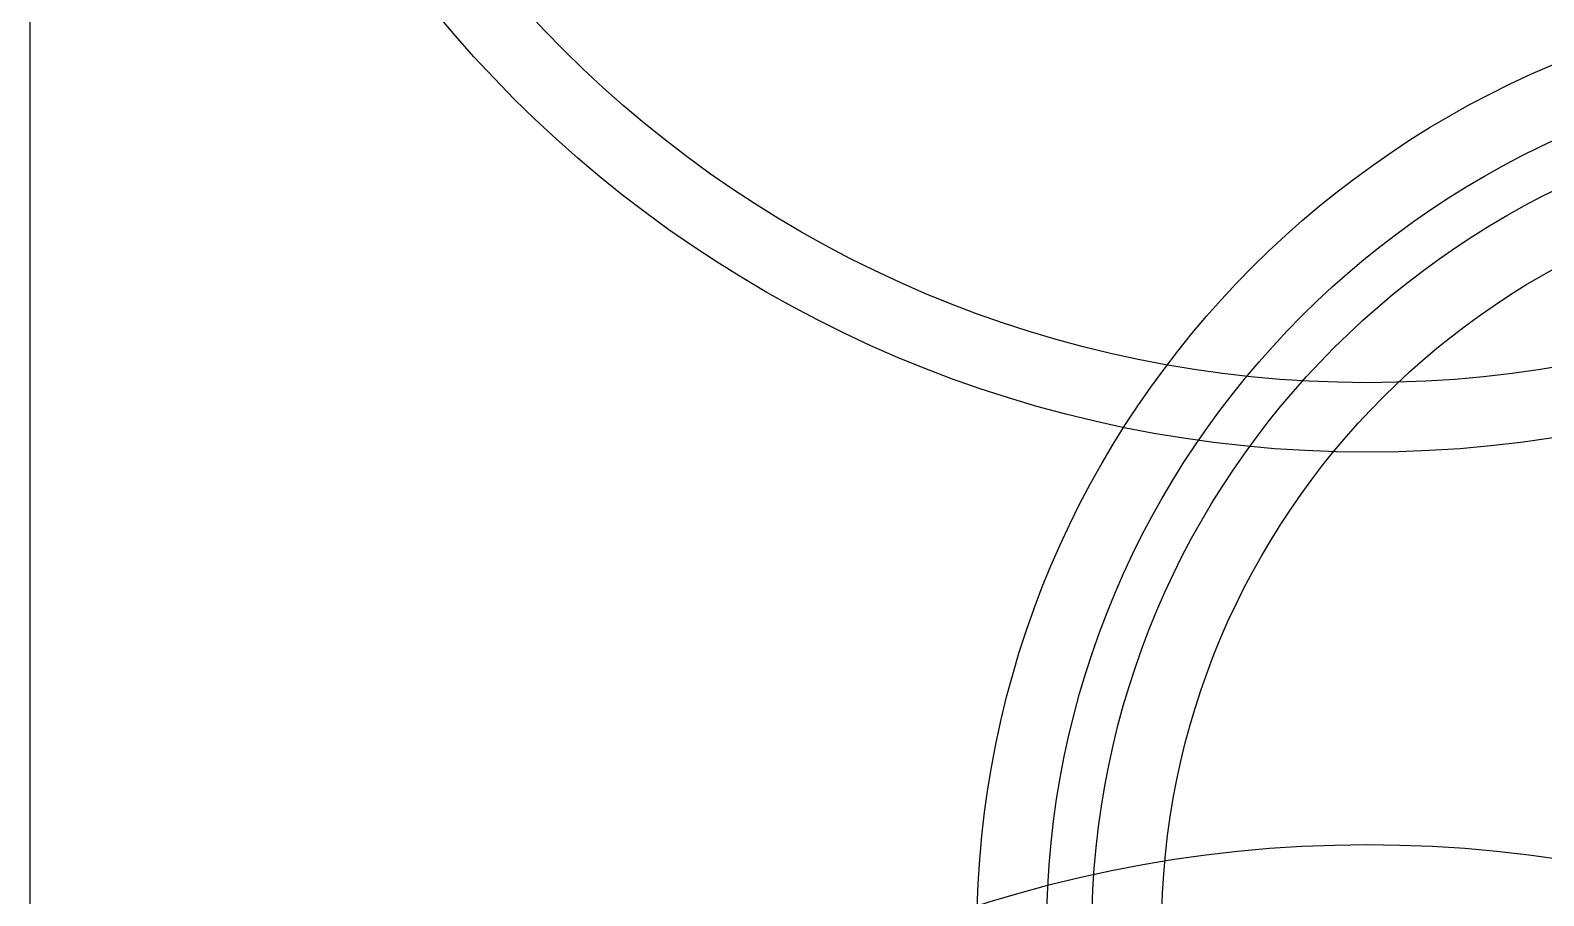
# Model space of a CAD drawing. Header units: metres. Extents: x -325 to 301, y -147 to 149.
# Drawn here: x 12.23 to 17.51, y 85.07 to 88.09 of the extents above; entities that cross this region are included whole.
import ezdxf

# ---------------------------------------------------------------- set-up
doc = ezdxf.new("R2010")
doc.units = ezdxf.units.M
for name, color, linetype, plot in [('-aux', 50, 'Continuous', False), ('-AUX-QAD', 5, 'Continuous', False), ('-AUX_MON', 3, 'Continuous', False)]:
    doc.layers.add(name, color=color, linetype=linetype, plot=plot)

msp = doc.modelspace()

# ---------------------------------------------------------------- linework, layer by layer
at = {"layer": '-aux'}
msp.add_lwpolyline([(12.2345, 3.4567), (12.2345, 133.4567)], dxfattribs=at)
at = {"layer": '-AUX-QAD'}
for centre, radius in [((16.8976, 90.8283), 4.2075), ((16.8976, 90.8283), 3.9649), ((18.8197, 84.9467), 3.2831), ((18.8197, 84.9467), 3.0405), ((16.8976, 80.8283), 4.4232)]:
    msp.add_circle(centre, radius, dxfattribs=at)
at = {"layer": '-AUX_MON'}
for radius in [2.8823, 2.6397]:
    msp.add_circle((18.8197, 84.9467), radius, dxfattribs=at)

doc.saveas('drawing.dxf')
